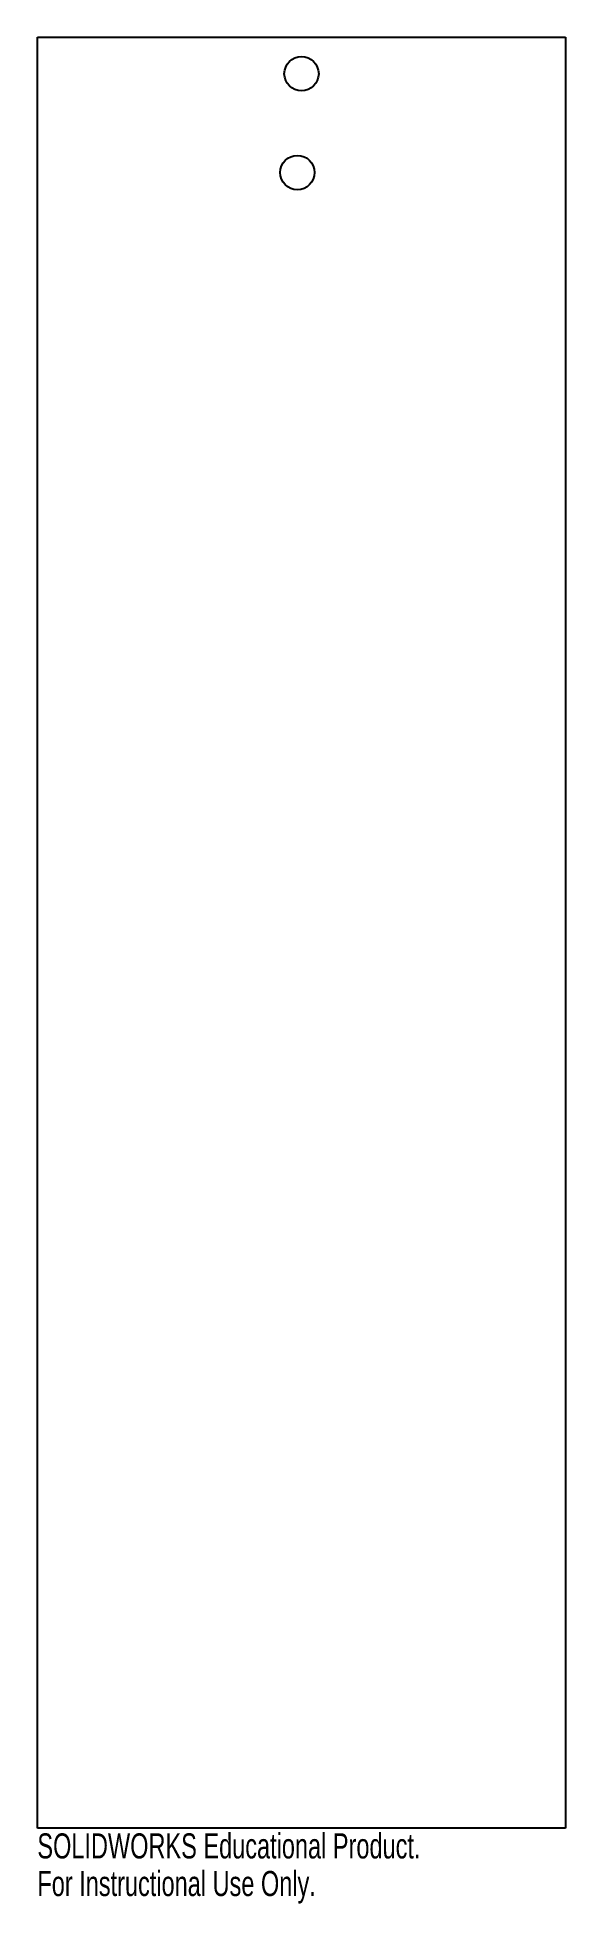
# Model space of a CAD drawing. Header units: inches. Extents: x 0 to 4, y -14.1 to 0.
import ezdxf

# ---------------------------------------------------------------- set-up
doc = ezdxf.new("R2010")
doc.units = ezdxf.units.IN
doc.header["$MEASUREMENT"] = 0
doc.styles.add('SLDTEXTSTYLE0', font='TXT', dxfattribs={"width": 0.7})

msp = doc.modelspace()

# ---------------------------------------------------------------- linework, layer by layer
at = {"color": 7, "linetype": 'Continuous', "lineweight": 25}
for p, q in [((0, -13.575), (0, 0)), ((0, 0), (4, 0)), ((4, 0), (4, -13.575)), ((4, -13.575), (0, -13.575))]:
    msp.add_line(p, q, dxfattribs=at)
for centre in [(2, -0.276), (1.969, -1.025)]:
    msp.add_circle(centre, 0.13, dxfattribs=at)

# ---------------------------------------------------------------- texts
at = {"color": 7, "linetype": 'Continuous', "char_height": 0.1903, "attachment_point": 1, "style": 'SLDTEXTSTYLE0'}
for s, insert in [('SOLIDWORKS Educational Product.', (0, -13.615)), ('For Instructional Use Only.', (0, -13.9))]:
    msp.add_mtext(s, dxfattribs=dict(at, insert=insert))

doc.saveas('drawing.dxf')
